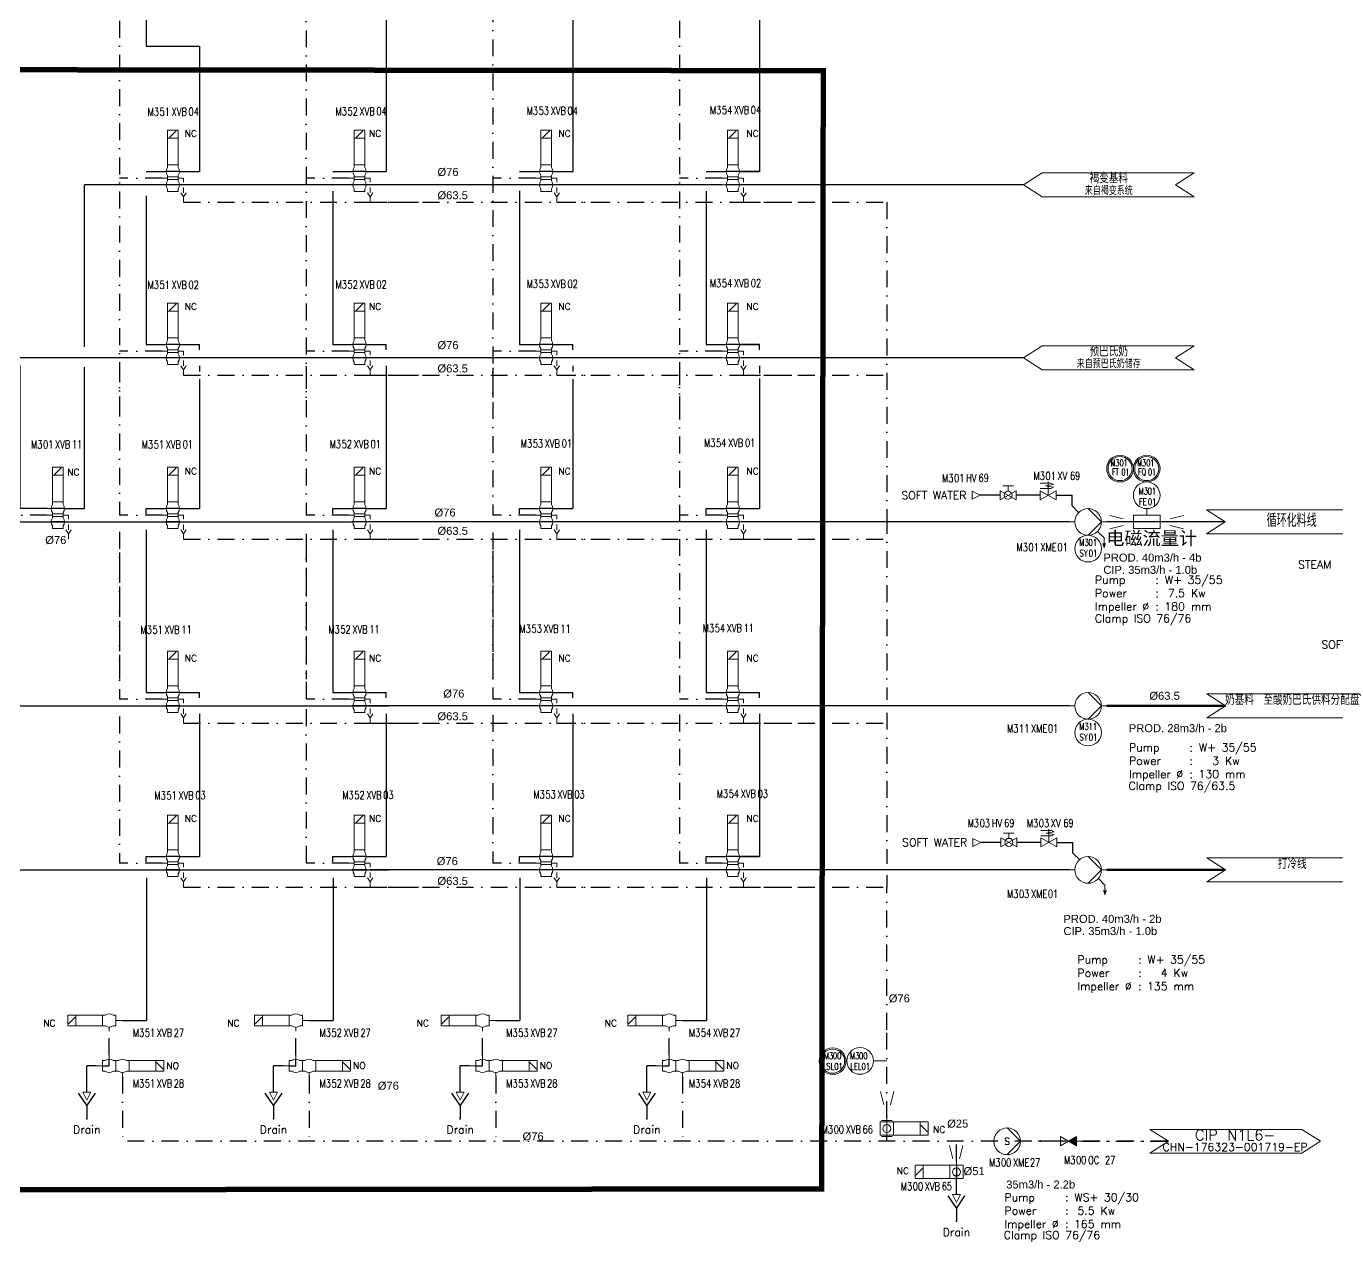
# Model space of a CAD drawing. Header units: inches. Extents: x 11605 to 13264, y 22375 to 23337.
# Drawn here: x 11903.1 to 12394.5, y 22375.1 to 22830.9 of the extents above; entities that cross this region are included whole.
import ezdxf
from ezdxf.enums import TextEntityAlignment as Align

# ---------------------------------------------------------------- set-up
doc = ezdxf.new("R2010")
doc.units = ezdxf.units.IN
doc.header["$MEASUREMENT"] = 0
doc.linetypes.add('ACAD_ISO02W100', pattern=[15, 12, -3])
doc.linetypes.add('DASHDOT2', pattern=[12.7, 6.35, -3.175, 0, -3.175])
for name, color, linetype, lineweight in [('15 Pipe Drain', 32, 'Continuous', 30), ('19 Pipe Process', 30, 'Continuous', 30), ('31 Equipment', 7, 'Continuous', 9), ('33 Instruments Labels', 7, 'Continuous', 9), ('40 TXT Data', 7, 'Continuous', 9), ('43 TXT Chinese', 7, 'Continuous', 9), ('43 TXT English', 7, 'Continuous', 9), ('61 Revision Cloud', 1, 'Continuous', 9), ('Pipe-process', 30, 'Continuous', 70)]:
    doc.layers.add(name, color=color, linetype=linetype, lineweight=lineweight)
for name, color, linetype in [('60 TXT International', 7, 'Continuous'), ('DIAMETRE', 7, 'Continuous'), ('MATERIEL-DIVERS', 7, 'Continuous'), ('POMPES', 7, 'Continuous'), ('POMPES-PROCESS', 7, 'Continuous'), ('REPERES', 7, 'Continuous'), ('techn-data', 7, 'Continuous'), ('TEXTE', 7, 'Continuous'), ('TEXTES', 7, 'Continuous'), ('TUYAUTERIE-EAU', 5, 'Continuous'), ('TUYAUTERIE-EGOUT', 32, 'Continuous'), ('TUYAUTERIE-NEP', 4, 'DASHDOT2'), ('TUYAUTERIE-PROCESS', 30, 'Continuous'), ('TXT_FR', 7, 'Continuous'), ('VANNES', 7, 'Continuous')]:
    doc.layers.add(name, color=color, linetype=linetype)
doc.layers.get('REPERES').off()
doc.styles.add('ROMANS', font='ROMANS.SHX')
doc.styles.add('ROMANT', font='romant')
doc.styles.get("Standard").update_dxf_attribs({"font": 'arial.ttf'})
doc.styles.add('USER1', font='TXT.SHX', dxfattribs={"bigfont": 'gbcbig.shx'})

# ---------------------------------------------------------------- blocks, each defined once
blk = doc.blocks.new('TEXT-PUMP_caract_ANGLAIS')
at = {"layer": 'techn-data', "style": 'ROMANS'}
for s, p in [('Pump', (-22, 9)), ('Power', (-22, 4)), ('Kw', (14, 4)), ('Impeller %%C', (-22, -1)), ('mm', (14, -1))]:
    blk.add_text(s, height=3, dxfattribs=at).set_placement(p)
for p in [(2, 9), (2, 4), (2, -1)]:
    blk.add_text(':', height=3, dxfattribs=at).set_placement(p, align=Align.RIGHT)
blk.add_attdef('Type', (4.23, 9), '', height=3, dxfattribs=at)
for tag, p in [('Pui', (11.76, 4)), ('Dia', (11.76, -1))]:
    blk.add_attdef(tag, text='', height=3, dxfattribs=at).set_placement(p, align=Align.RIGHT)
blk = doc.blocks.new('APV-FCE-NRV-GEN-1')
at = {"layer": '31 Equipment'}
h = blk.add_hatch(dxfattribs=at)
h.set_pattern_fill('ANSI31', color=256, scale=0.01, style=0)
h.set_pattern_definition([(45, (0, 0), (-0.02245064, 0.02245064), [])])
h.paths.add_polyline_path([(3, 1.75), (3, -1.75), (0, 0)])
at = {"layer": '31 Equipment', "linetype": 'ACAD_ISO02W100', "ltscale": 38}
for p, q in [((-3, 0), (-5, 0)), ((0, 0), (-3, 1.75)), ((-3, 1.75), (-3, -1.75)), ((0, 0), (-3, -1.75)), ((0, 0), (3, 1.75)), ((0, 0), (3, -1.75)), ((3, 1.75), (3, -1.75)), ((3, 0), (5, 0))]:
    blk.add_line(p, q, dxfattribs=at)
blk = doc.blocks.new('APV-PMP-GEN-CENTRI-1')
at = {"layer": '31 Equipment', "ltscale": 38}
for p, q in [((5, 0), (0, 5)), ((-5, 0), (-7, 0)), ((5, 0), (0, -5)), ((5, 0), (7, 0))]:
    blk.add_line(p, q, dxfattribs=at)
blk.add_circle((0, 0), 5, dxfattribs=at)
at = {"layer": '31 Equipment', "style": 'ROMANT', "flags": 8}
blk.add_attdef('I', text='', height=2.5, dxfattribs=at).set_placement((0, 0), align=Align.MIDDLE)
blk = doc.blocks.new('APV-VLV-DSEAT-SDE44-3')
at = {"layer": '31 Equipment', "ltscale": 38}
for p, q in [((1.25, 20.25), (-1.25, 17.75)), ((-2.5, 5), (-4, 5)), ((-2, 7.5), (-2, 6.5)), ((2, 7.5), (2, 6.5)), ((2.5, 5), (4, 5)), ((-2, 2.5), (-4, 2.5)), ((-2.5, 0), (-4, 0)), ((2, 2.5), (4, 2.5)), ((2.5, 0), (4, 0)), ((4, 2.5), (4, 1)), ((-2, -2.5), (-2, -1.5)), ((2, -2.5), (2, -1.5)), ((4, -4.5), (3, -3)), ((4, -1), (4, -3)), ((5, -3), (4, -4.5)), ((4, -4.5), (4, -6.5))]:
    blk.add_line(p, q, dxfattribs=at)
at = {"layer": '31 Equipment', "lineweight": 30}
for p, q in [((2.5, 5), (-2.5, 5)), ((2.5, 0), (-2.5, 0))]:
    blk.add_line(p, q, dxfattribs=at)
at = {"layer": '31 Equipment'}
for p, q in [((-2, 3), (-2, 3.5)), ((-2, 1.5), (-2, 2.5)), ((2, 3), (2, 3.5)), ((2, 1.5), (2, 2.5)), ((-2, -2.5), (2, -2.5))]:
    blk.add_line(p, q, dxfattribs=at)
at = {"layer": '31 Equipment', "ltscale": 38}
for points in [[(-2, 17.5), (2, 17.5), (2, 20.5), (-2, 20.5)], [(-2, 7.5), (2, 7.5), (2, 17.5), (-2, 17.5)], [(-2, 3), (2, 3), (2, 2), (-2, 2)]]:
    blk.add_lwpolyline(points, close=True, dxfattribs=at)
for centre, start, end in [((0, 5), 143.1301, 216.8699), ((0, 5), 323.1301, 36.8699), ((0, 0), 143.1301, 216.8699), ((0, 0), 323.1301, 36.8699)]:
    blk.add_arc(centre, 2.5, start, end, dxfattribs=at)
blk = doc.blocks.new('APV-PMP-GEN-CENTR-1')
at = {"layer": '31 Equipment', "ltscale": 38}
for p, q in [((5, 0), (0, 5)), ((-5, 0), (-7, 0)), ((5, 0), (0, -5)), ((5, 0), (7, 0))]:
    blk.add_line(p, q, dxfattribs=at)
blk.add_circle((0, 0), 5, dxfattribs=at)
blk = doc.blocks.new('APV-INS-M-L-SY')
at = {"layer": '31 Equipment', "color": 7}
blk.add_circle((0, 0), 5, dxfattribs=at)
blk = doc.blocks.new('EGOUT')
at = {"color": 7}
for p, q in [((-3.2, 9.61), (0, 4.81)), ((0, 4.81), (3.2, 9.61)), ((0, 4.81), (0, 0))]:
    blk.add_line(p, q, dxfattribs=at)
at = {"color": 7, "extrusion": (0, -1, 0)}
blk.add_point((0, 0), dxfattribs=at)
at = {"layer": 'POMPES-PROCESS', "style": 'ROMANS'}
blk.add_attdef('EGOUT', text='', height=3, dxfattribs=at).set_placement((0, -4), align=Align.MIDDLE)
blk = doc.blocks.new('APV-SIGN-ARW-FLOW-1')
at = {"layer": '31 Equipment'}
for p, q in [((-1.5, -1.5), (-1.5, 1.5)), ((-1.5, 1.5), (1.5, 0)), ((1.5, 0), (-1.5, -1.5))]:
    blk.add_line(p, q, dxfattribs=at)
blk = doc.blocks.new('APV-VLV-BFLY-SV-4')
at = {"layer": '31 Equipment', "ltscale": 38}
for p, q in [((1.25, 15.25), (-1.25, 12.75)), ((2.5, 2.5), (-2.5, 2.5)), ((-2.5, 2.5), (-2.5, -2.5)), ((2.5, -2.5), (2.5, 2.5)), ((-2.5, -2.5), (2.5, -2.5))]:
    blk.add_line(p, q, dxfattribs=at)
at = {"layer": '31 Equipment'}
for p, q in [((-4, 0), (-2.5, 0)), ((2.5, 0), (4, 0))]:
    blk.add_line(p, q, dxfattribs=at)
at = {"layer": '31 Equipment', "lineweight": 30}
blk.add_line((-2.5, 0), (2.5, 0), dxfattribs=at)
at = {"layer": '31 Equipment', "ltscale": 38}
for points in [[(-2.5, 12.5), (2.5, 12.5), (2.5, 15.5), (-2.5, 15.5)], [(-2.5, 2.5), (2.5, 2.5), (2.5, 12.5), (-2.5, 12.5)]]:
    blk.add_lwpolyline(points, close=True, dxfattribs=at)
blk.add_circle((0, 0), 1.5, dxfattribs=at)
blk = doc.blocks.new('APV-INS-M-L-FE')
at = {"layer": '31 Equipment', "color": 7}
for p, q in [((-5, -7.5), (-5, -7.5)), ((-5, -7.5), (-5, -12.5)), ((5, -7.5), (-5, -7.5)), ((0, -5), (0, -7.5)), ((5, -12.5), (5, -7.5)), ((-5, -10), (5, -10)), ((-5, -12.5), (5, -12.5))]:
    blk.add_line(p, q, dxfattribs=at)
blk.add_circle((0, 0), 5, dxfattribs=at)
at = {"layer": '33 Instruments Labels', "style": 'ROMANS', "width": 0.8, "flags": 8}
blk.add_attdef('FE', text='', height=3, dxfattribs=at).set_placement((0, 0), align=Align.MIDDLE)
blk = doc.blocks.new('APV-INS-F-L-FT')
at = {"layer": '31 Equipment'}
for radius in [5, 4.5]:
    blk.add_circle((0, 0), radius, dxfattribs=at)
blk = doc.blocks.new('APV-INS-F-L-FQ')
at = {"layer": '31 Equipment'}
for radius in [5, 4.5]:
    blk.add_circle((0, 0), radius, dxfattribs=at)
blk = doc.blocks.new('NBF_ARROW-4TEXTS')
at = {"layer": '40 TXT Data', "color": 5, "style": 'ROMANS'}
blk.add_attdef('CAPACITY', text='', height=2.5, dxfattribs=at).set_placement((-5, 4), align=Align.BOTTOM_RIGHT)
blk.add_attdef('PID-NO/TAG', text='', height=2.5, dxfattribs=at).set_placement((-5, -7), align=Align.TOP_RIGHT)
at = {"layer": '43 TXT English', "style": 'ROMANS'}
blk.add_attdef('TEXT-ENG', text='', height=3, dxfattribs=at).set_placement((-5, -1), align=Align.BOTTOM_RIGHT)
at = {"layer": '60 TXT International', "style": 'ROMANS'}
blk.add_attdef('TEXT-RUS', text='', height=3, dxfattribs=at).set_placement((-5, -2), align=Align.TOP_RIGHT)
blk = doc.blocks.new('APV-PMP-GEN-FLUSH-1')
at = {"layer": '31 Equipment', "color": 7}
for p, q in [((-3.54, 3.54), (-6, 6)), ((5.99, -6), (3.53, -3.54))]:
    blk.add_line(p, q, dxfattribs=at)
at = {"layer": '31 Equipment', "linetype": 'ACAD_ISO02W100', "ltscale": 38}
blk.add_line((6, -6), (6, -8), dxfattribs=at)
at = {"layer": '31 Equipment'}
blk.add_lwpolyline([(6, -10, 0, 1.5, 0), (6, -8, 1.5, 1.5, 0)], format="xyseb", dxfattribs=at)
blk = doc.blocks.new('APV-VLVM-BALL-KHV+MF-1')
at = {"layer": '31 Equipment', "ltscale": 38}
for p, q in [((-3, 0), (-4, 0)), ((3, 0), (4, 0))]:
    blk.add_line(p, q, dxfattribs=at)
at = {"layer": '31 Equipment'}
for p, q in [((-3, 1.734), (-3, -1.734)), ((-3, -1.734), (3, 1.734)), ((3, -1.734), (-3, 1.734)), ((-2, 3.5), (2, 3.5)), ((0, 1.5), (0, 3.5)), ((3, 1.734), (3, -1.734))]:
    blk.add_line(p, q, dxfattribs=at)
blk.add_circle((0, 0), 1.5, dxfattribs=at)
blk = doc.blocks.new('APV-VLV-SOLV-22-1')
at = {"layer": '31 Equipment', "linetype": 'ACAD_ISO02W100', "ltscale": 38}
for p, q in [((0, 0), (0, 5)), ((-1, 4.5), (-2, 4)), ((-2, 4), (1, 3.5)), ((-2, 3), (1, 3.5)), ((-1, 2.5), (-2, 3)), ((3, 4.5), (-1, 4.5)), ((3, 2.5), (-1, 2.5))]:
    blk.add_line(p, q, dxfattribs=at)
at = {"layer": '31 Equipment', "ltscale": 38}
for p, q in [((-3, 0), (-4, 0)), ((3, 0), (4, 0))]:
    blk.add_line(p, q, dxfattribs=at)
at = {"layer": '31 Equipment'}
for p, q in [((-3, 1.734), (-3, -1.734)), ((-3, -1.734), (3, 1.734)), ((3, -1.734), (-3, 1.734)), ((3, 1.734), (3, -1.734))]:
    blk.add_line(p, q, dxfattribs=at)
blk = doc.blocks.new('APV-FCE-GEN-REDCON-1')
at = {"layer": '31 Equipment', "color": 7}
for p, q in [((-2.5, 2.5), (2.5, 1.25)), ((2.5, 1.25), (2.5, 1.25)), ((2.5, -1.25), (-2.5, -2.5))]:
    blk.add_line(p, q, dxfattribs=at)
blk = doc.blocks.new('APV-SIGN-ARW-DWG-1')
at = {"layer": '31 Equipment'}
for p, q in [((-32, 4.49), (25, 4.49)), ((-32, 4.49), (-25, 0)), ((-25, 0), (-32, -4.49)), ((25, 4.49), (32, 0)), ((32, 0), (25, -4.49)), ((-32, -4.49), (25, -4.49))]:
    blk.add_line(p, q, dxfattribs=at)
at = {"layer": '31 Equipment', "style": 'ROMANS', "width": 0.8}
for tag, p in [('TEXT1', (0, 0.37)), ('TEXT2', (0, -3.63))]:
    blk.add_attdef(tag, text='', height=3, dxfattribs=at).set_placement(p, align=Align.CENTER)
blk = doc.blocks.new('APV-INS-F-L-LS')
at = {"layer": '31 Equipment'}
for radius in [5, 4.5]:
    blk.add_circle((0, 0), radius, dxfattribs=at)
at = {"layer": '33 Instruments Labels', "style": 'ROMANS', "width": 0.8}
blk.add_attdef('LS?', text='', height=3, dxfattribs=at).set_placement((0, 0), align=Align.MIDDLE)
blk = doc.blocks.new('APV-VLV-SSEAT-SW43-41')
at = {"layer": '31 Equipment', "ltscale": 38}
for p, q in [((1.25, 20.25), (-1.25, 17.75)), ((-2, 7.5), (-2, 6.5)), ((2, 7.5), (2, 6.5)), ((2.5, 5), (4, 5)), ((-2.5, 0), (-4, 0)), ((-2, 2.5), (-2, 3.5)), ((-2, 2.5), (2, 2.5)), ((-2, 2.5), (-2, 1.5)), ((2, 2.5), (2, 3.5)), ((2, 2.5), (2, 1.5)), ((-2, -1.5), (-2, -2.5)), ((-2, -2.5), (2, -2.5)), ((0, -2.5), (0, -5)), ((2, -1.5), (2, -2.5))]:
    blk.add_line(p, q, dxfattribs=at)
at = {"layer": '31 Equipment', "lineweight": 30}
for p, q in [((0, 0), (-2.5, 0)), ((0, -2.5), (0, 0))]:
    blk.add_line(p, q, dxfattribs=at)
at = {"layer": '31 Equipment', "ltscale": 38}
for points in [[(-2, 17.5), (2, 17.5), (2, 20.5), (-2, 20.5)], [(-2, 7.5), (2, 7.5), (2, 17.5), (-2, 17.5)]]:
    blk.add_lwpolyline(points, close=True, dxfattribs=at)
for centre, start, end in [((0, 5), 143.1301, 216.8699), ((0, 5), 323.1301, 36.8699), ((0, 0), 143.1301, 216.8699), ((0, 0), 323.1301, 36.8699)]:
    blk.add_arc(centre, 2.5, start, end, dxfattribs=at)
blk = doc.blocks.new('APV-VLV-SSEAT-SW41-3')
at = {"layer": '31 Equipment', "ltscale": 38}
for p, q in [((1.25, 15.25), (-1.25, 12.75)), ((-2, 2.5), (-2, 1.5)), ((2, 2.5), (2, 1.5)), ((2.5, 0), (4, 0)), ((-2, -2.5), (-2, -1.5)), ((2, -2.5), (-2, -2.5)), ((-2, -2.5), (2, -2.5)), ((0, -2.5), (0, -5)), ((2, -2.5), (2, -1.5))]:
    blk.add_line(p, q, dxfattribs=at)
for points in [[(-2, 12.5), (2, 12.5), (2, 15.5), (-2, 15.5)], [(-2, 2.5), (2, 2.5), (2, 12.5), (-2, 12.5)]]:
    blk.add_lwpolyline(points, close=True, dxfattribs=at)
for start, end in [(143.1301, 216.8699), (323.1301, 36.8699)]:
    blk.add_arc((0, 0), 2.5, start, end, dxfattribs=at)
blk = doc.blocks.new('REPNORM1')
at = {"layer": 'TEXTES', "style": 'ROMANS', "width": 0.75}
for tag, p in [('ZONE', (-9.75, -1.25)), ('SOUSZONE', (-5.25, -1.25)), ('ELEMENT', (-0.75, -1.25)), ('NUM', (5.59, -1.22))]:
    blk.add_attdef(tag, p, '', height=3, dxfattribs=at)
blk = doc.blocks.new('REPINS')
at = {"layer": 'TEXTES', "style": 'ROMANS', "width": 0.75}
for tag, p in [('ZONE', (-3.3, 1)), ('SOUSZONE', (0.1, 1)), ('NUM', (0.2, -3))]:
    blk.add_attdef(tag, p, '', height=2.5, dxfattribs=at)
blk.add_attdef('ELEMENT', text='', height=2.5, dxfattribs=at).set_placement((-0.2, -3), align=Align.RIGHT)
blk = doc.blocks.new('REPINS2')
at = {"layer": 'TEXTES', "style": 'ROMANS', "width": 0.7}
for tag, p in [('ZONE', (-3.35, 0.8)), ('SOUSZONE', (0.05, 0.8)), ('NUM', (0.7, -2.6))]:
    blk.add_attdef(tag, p, '', height=2.5, dxfattribs=at)
blk.add_attdef('ELEMENT', text='', height=2.5, dxfattribs=at).set_placement((-1.56, -2.59), align=Align.CENTER)
blk = doc.blocks.new('APV-INS-M-L-LE1')
at = {"layer": '31 Equipment', "color": 7}
blk.add_line((0, -5), (0, -10), dxfattribs=at)
blk.add_circle((0, 0), 5, dxfattribs=at)
blk = doc.blocks.new('A$C2A027CBA')
at = {"layer": '31 Equipment', "ltscale": 38}
for p, q in [((0, 6.5), (0, 1.5)), ((5, 6.5), (0, 6.5)), ((2.5, 1.5), (2.5, 8)), ((5, 1.5), (5, 6.5)), ((17.75, 2.75), (15.25, 5.25)), ((0, 1.5), (5, 1.5)), ((2.5, 1.5), (2.5, 0))]:
    blk.add_line(p, q, dxfattribs=at)
at = {"layer": '31 Equipment'}
for p, q in [((4.5, 7), (0.5, 7)), ((0.5, 1), (4.5, 1))]:
    blk.add_line(p, q, dxfattribs=at)
at = {"layer": '31 Equipment', "ltscale": 38}
for points in [[(5, 6.5), (5, 1.5), (15, 1.5), (15, 6.5)], [(15, 6.5), (15, 1.5), (18, 1.5), (18, 6.5)]]:
    blk.add_lwpolyline(points, close=True, dxfattribs=at)
blk.add_circle((2.5, 4), 1.5, dxfattribs=at)

msp = doc.modelspace()

# ---------------------------------------------------------------- linework, layer by layer
at = {"layer": '15 Pipe Drain'}
for p, q in [((12032.06, 22569.57), (12050.22, 22569.57)), ((11929.18, 22441.08), (11925.82, 22441.07)), ((11925.82, 22431.27), (11925.82, 22441.07)), ((11999.18, 22441.08), (11995.82, 22441.07)), ((11995.82, 22431.27), (11995.82, 22441.07)), ((12069.18, 22441.08), (12065.82, 22441.07)), ((12065.82, 22431.27), (12065.82, 22441.07)), ((12139.18, 22441.08), (12135.82, 22441.07)), ((12135.82, 22431.27), (12135.82, 22441.07))]:
    msp.add_line(p, q, dxfattribs=at)
at = {"layer": '19 Pipe Process'}
for p, q in [((11948.06, 23018.99), (11948.06, 22823.45)), ((12038.06, 22930.98), (12038.06, 22776.49)), ((12108.06, 22907.48), (12108.06, 22776.49)), ((12178.06, 22886.98), (12178.06, 22776.49)), ((11948.06, 22776.49), (11955.06, 22776.49)), ((11960.56, 22776.49), (11968.06, 22776.49)), ((12018.06, 22776.49), (12025.06, 22776.49)), ((12030.56, 22776.49), (12038.06, 22776.49)), ((12088.06, 22776.49), (12095.06, 22776.49)), ((12100.56, 22776.49), (12108.06, 22776.49)), ((12158.06, 22776.49), (12165.06, 22776.49)), ((12170.56, 22776.49), (12178.06, 22776.49)), ((12178.06, 22776.49), (12171.06, 22776.49)), ((12095.06, 22771.49), (11924.95, 22771.49)), ((11948.06, 22767.31), (11948.06, 22711.55)), ((12164.06, 22771.49), (12101.06, 22771.49)), ((12277, 22771.49), (12171.06, 22771.49)), ((11948.06, 22711.55), (11955.06, 22711.55)), ((11960.56, 22711.55), (11968.06, 22711.55)), ((11968.06, 22709.55), (11968.06, 22711.55)), ((12018.06, 22711.55), (12025.06, 22711.55)), ((12030.56, 22711.55), (12038.06, 22711.55)), ((12038.06, 22709.55), (12038.06, 22711.55)), ((12088.06, 22711.55), (12095.06, 22711.55)), ((12100.56, 22711.55), (12108.06, 22711.55)), ((12108.06, 22709.55), (12108.06, 22711.55)), ((12158.06, 22711.55), (12165.06, 22711.55)), ((12170.56, 22711.55), (12178.06, 22711.55)), ((12178.06, 22711.55), (12171.06, 22711.55)), ((12178.06, 22709.55), (12178.06, 22711.55)), ((12178.06, 22709.55), (12178.06, 22711.55)), ((12095.06, 22706.55), (11888.45, 22706.55)), ((11968.06, 22703.55), (11968.06, 22701.43)), ((12038.06, 22703.55), (12038.06, 22650.05)), ((12038.06, 22703.55), (12038.06, 22701.43)), ((12164.06, 22706.55), (12101.06, 22706.55)), ((12108.06, 22703.55), (12108.06, 22701.43)), ((12277, 22706.55), (12171.06, 22706.55)), ((12178.06, 22703.55), (12178.06, 22700.7)), ((11968.06, 22698.59), (11968.06, 22650.05)), ((12038.06, 22698.59), (12038.06, 22650.05)), ((12108.06, 22698.59), (12108.06, 22650.05)), ((12178.06, 22698.88), (12178.06, 22650.05)), ((11917.45, 22650.05), (11924.95, 22650.05)), ((11948.06, 22650.05), (11955.06, 22650.05)), ((11948.06, 22648.05), (11948.06, 22650.05)), ((11960.56, 22650.05), (11968.06, 22650.05)), ((12018.06, 22650.05), (12025.06, 22650.05)), ((12018.06, 22648.05), (12018.06, 22650.05)), ((12030.56, 22650.05), (12038.06, 22650.05)), ((12088.06, 22650.05), (12095.06, 22650.05)), ((12088.06, 22648.05), (12088.06, 22650.05)), ((12100.56, 22650.05), (12108.06, 22650.05)), ((12158.06, 22650.05), (12165.06, 22650.05)), ((12158.06, 22648.05), (12158.06, 22650.05)), ((12170.56, 22650.05), (12178.06, 22650.05)), ((11824.83, 22645.05), (12025.06, 22645.05)), ((12095.06, 22645.05), (12031.06, 22645.05)), ((12164.06, 22645.05), (12101.06, 22645.05)), ((12294.26, 22645.05), (12171.06, 22645.05)), ((12352.6, 22645.05), (12308.26, 22645.05)), ((11948.06, 22642.05), (11948.06, 22581.07)), ((12018.06, 22642.05), (12018.06, 22581.07)), ((12088.06, 22642.05), (12088.06, 22581.07)), ((12158.06, 22642.05), (12158.06, 22581.07)), ((11948.06, 22581.07), (11955.06, 22581.07)), ((11960.56, 22581.07), (11968.06, 22581.07)), ((11968.06, 22579.07), (11968.06, 22581.07)), ((12018.06, 22581.07), (12025.06, 22581.07)), ((12030.56, 22581.07), (12038.06, 22581.07)), ((12038.06, 22579.07), (12038.06, 22581.07)), ((12088.06, 22581.07), (12095.06, 22581.07)), ((12100.56, 22581.07), (12108.06, 22581.07)), ((12108.06, 22579.07), (12108.06, 22581.07)), ((12158.06, 22581.07), (12165.06, 22581.07)), ((12170.56, 22581.07), (12178.06, 22581.07)), ((12178.06, 22579.07), (12178.06, 22581.07)), ((11831.54, 22576.07), (12039.07, 22576.07)), ((12095.06, 22576.07), (12031.06, 22576.07)), ((12164.06, 22576.07), (12101.06, 22576.07)), ((12294.26, 22576.07), (12171.06, 22576.07)), ((12352.8, 22576.07), (12311.06, 22576.07)), ((11968.06, 22573.07), (11968.06, 22519.57)), ((12038.06, 22573.07), (12038.06, 22519.57)), ((12108.06, 22573.07), (12108.06, 22519.57)), ((12178.06, 22573.07), (12178.06, 22519.57)), ((11948.06, 22519.57), (11955.06, 22519.57)), ((11948.06, 22517.57), (11948.06, 22519.57)), ((11960.56, 22519.57), (11968.06, 22519.57)), ((12018.06, 22519.57), (12025.06, 22519.57)), ((12018.06, 22517.57), (12018.06, 22519.57)), ((12030.56, 22519.57), (12038.06, 22519.57)), ((12088.06, 22519.57), (12095.06, 22519.57)), ((12088.06, 22517.57), (12088.06, 22519.57)), ((12100.56, 22519.57), (12108.06, 22519.57)), ((12158.06, 22519.57), (12165.06, 22519.57)), ((12158.06, 22517.57), (12158.06, 22519.57)), ((12170.56, 22519.57), (12178.06, 22519.57)), ((12178.06, 22519.57), (12171.06, 22519.57)), ((11832.76, 22514.57), (12039.07, 22514.57)), ((12095.06, 22514.57), (12032.06, 22514.57)), ((12294.26, 22514.57), (12101.06, 22514.57)), ((12352.8, 22514.57), (12308.26, 22514.57)), ((11948.18, 22511.57), (11948.18, 22458.08)), ((12018.18, 22511.57), (12018.18, 22458.08)), ((12088.18, 22511.57), (12088.18, 22458.08)), ((12158.18, 22511.57), (12158.18, 22458.08)), ((11939.18, 22458.08), (11948.18, 22458.08)), ((12009.18, 22458.08), (12018.18, 22458.08)), ((12079.18, 22458.08), (12088.18, 22458.08)), ((12149.18, 22458.08), (12158.18, 22458.08))]:
    msp.add_line(p, q, dxfattribs=at)
for points in [[(11948.06, 22823.45), (11968.06, 22823.45), (11968.06, 22776.49)], [(11924.95, 22710.77), (11924.95, 22771.49)], [(12018.06, 22769.14), (12018.06, 22711.55)], [(12088.06, 22769.16), (12088.06, 22711.55)], [(12158.06, 22769.1), (12158.06, 22711.55)], [(11910.95, 22650.05), (11900.88, 22650.05), (11900.88, 22703.86)], [(11924.95, 22650.05), (11924.95, 22703.07)]]:
    msp.add_lwpolyline(points, dxfattribs=at)
at = {"layer": '31 Equipment', "ltscale": 38}
msp.add_point((12225.77, 22436.62), dxfattribs=at)
at = {"layer": '61 Revision Cloud', "const_width": 2}
msp.add_lwpolyline([(11685.93, 22814.85), (11685.88, 22394.48), (12201.39, 22394.95), (12201.39, 22394.95), (12201.39, 22394.95), (12201.95, 22814.27), (11685.93, 22814.85)], dxfattribs=at)
at = {"layer": 'Pipe-process'}
msp.add_line((12352.8, 22514.57), (12308.26, 22514.57), dxfattribs=at)
msp.add_lwpolyline([(12308.26, 22576.07), (12352.8, 22576.07)], dxfattribs=at)
at = {"layer": 'TUYAUTERIE-EAU'}
for p, q in [((12268.26, 22655.05), (12260.77, 22655.05)), ((12283.26, 22655.05), (12274.26, 22655.05)), ((12289.26, 22655.05), (12295.26, 22655.05)), ((12295.26, 22651.05), (12295.26, 22655.05)), ((12268.57, 22524.92), (12261.08, 22524.92)), ((12283.57, 22524.92), (12274.57, 22524.92)), ((12289.57, 22524.92), (12295.57, 22524.92)), ((12295.57, 22520.92), (12295.57, 22524.92))]:
    msp.add_line(p, q, dxfattribs=at)
at = {"layer": 'TUYAUTERIE-EGOUT'}
msp.add_line((12251.9, 22392.81), (12251.9, 22400.31), dxfattribs=at)
at = {"layer": 'TUYAUTERIE-NEP'}
for p, q in [((12008.06, 22918.98), (12008.06, 22687.55)), ((12078.06, 22915.61), (12078.06, 22687.55)), ((11938.06, 22909.75), (11938.06, 22687.55)), ((12148.06, 22896.98), (12148.06, 22687.55)), ((11954.06, 22773.99), (11938.06, 22773.99)), ((12024.06, 22773.99), (12008.06, 22773.99)), ((12094.06, 22773.99), (12078.06, 22773.99)), ((12164.06, 22773.99), (12148.06, 22773.99)), ((11962.06, 22764.99), (12225.77, 22764.99)), ((12032.06, 22764.99), (12050.22, 22764.99)), ((12102.06, 22764.99), (12120.22, 22764.99)), ((12172.06, 22764.99), (12190.22, 22764.99)), ((12225.77, 22764.99), (12225.77, 22646.95)), ((11954.06, 22709.05), (11938.06, 22709.05)), ((12024.06, 22709.05), (12008.06, 22709.05)), ((12094.06, 22709.05), (12078.06, 22709.05)), ((12164.06, 22709.05), (12148.06, 22709.05)), ((11938.06, 22703.76), (11938.06, 22647.55)), ((12008.06, 22703.47), (12008.06, 22647.55)), ((11962.06, 22700.05), (12225.77, 22700.05)), ((12032.06, 22700.05), (12050.22, 22700.05)), ((12078.06, 22702.83), (12078.06, 22647.55)), ((12102.06, 22700.05), (12120.22, 22700.05)), ((12148.06, 22702.65), (12148.06, 22578.57)), ((12172.06, 22700.05), (12190.22, 22700.05)), ((11910.95, 22647.55), (11894.95, 22647.55)), ((11954.06, 22647.55), (11938.06, 22647.55)), ((12024.06, 22647.55), (12008.06, 22647.55)), ((12094.06, 22647.55), (12078.06, 22647.55)), ((12164.06, 22647.55), (12148.06, 22647.55)), ((12225.77, 22646.95), (12225.77, 22578.33)), ((11938.06, 22641.38), (11938.06, 22586.06)), ((12008.06, 22640.6), (12008.06, 22586.06)), ((12078.06, 22641.12), (12078.06, 22586.06)), ((11962.06, 22638.55), (12225.77, 22638.55)), ((12008.06, 22636.3), (12008.06, 22578.57)), ((12032.06, 22638.55), (12050.22, 22638.55)), ((12102.06, 22638.55), (12120.22, 22638.55)), ((12172.06, 22638.55), (12190.22, 22638.55)), ((11938.06, 22633.6), (11938.06, 22578.57)), ((12078.06, 22634.22), (12078.06, 22578.57)), ((11954.06, 22578.57), (11938.06, 22578.57)), ((12024.06, 22578.57), (12008.06, 22578.57)), ((12094.06, 22578.57), (12078.06, 22578.57)), ((12164.06, 22578.57), (12148.06, 22578.57)), ((11938.06, 22572.11), (11938.06, 22517.07)), ((12008.06, 22574.81), (12008.06, 22517.07)), ((12078.06, 22572.73), (12078.06, 22517.07)), ((12148.06, 22572.82), (12148.06, 22517.07)), ((12225.77, 22573.53), (12225.77, 22516.84)), ((11962.06, 22569.57), (12225.77, 22569.57)), ((12032.06, 22569.57), (12050.22, 22569.57)), ((12102.06, 22569.57), (12120.22, 22569.57)), ((12172.06, 22569.57), (12190.22, 22569.57)), ((11954.06, 22517.07), (11938.06, 22517.07)), ((12024.06, 22517.07), (12008.06, 22517.07)), ((12094.06, 22517.07), (12078.06, 22517.07)), ((12164.06, 22517.07), (12148.06, 22517.07)), ((12225.77, 22512.65), (12225.77, 22508.07)), ((11962.06, 22508.07), (12225.77, 22508.07)), ((12032.06, 22508.07), (12050.22, 22508.07)), ((12102.06, 22508.07), (12120.22, 22508.07)), ((12172.06, 22508.07), (12190.22, 22508.07)), ((12225.77, 22454.62), (12225.77, 22508.07)), ((11934.18, 22445.08), (11934.18, 22454.08)), ((12004.18, 22445.08), (12004.18, 22454.08)), ((12074.18, 22445.08), (12074.18, 22454.08)), ((12144.18, 22445.08), (12144.18, 22454.08)), ((12225.77, 22421.58), (12225.77, 22454.62)), ((11939.18, 22437.08), (11939.18, 22412.81)), ((12009.18, 22437.08), (12009.18, 22412.81)), ((12079.18, 22437.08), (12079.18, 22412.81)), ((12149.18, 22437.08), (12149.18, 22412.81)), ((12225.77, 22412.81), (12225.77, 22414.45)), ((12331.38, 22412.81), (11939.18, 22412.81)), ((12251.9, 22405.31), (12251.9, 22412.81)), ((12288.91, 22412.81), (12277.91, 22412.81)), ((12298.91, 22412.81), (12331.38, 22412.81))]:
    msp.add_line(p, q, dxfattribs=at)

# ---------------------------------------------------------------- block references
at = {"layer": '19 Pipe Process'}
msp.add_blockref('A$C2A027CBA', (12223.27, 22413.58), dxfattribs=at)
at = {"layer": '31 Equipment', "xscale": -1}
for name, p in [('APV-VLV-SOLV-22-1', (12286.26, 22655.05)), ('APV-VLVM-BALL-KHV+MF-1', (12271.26, 22655.05)), ('APV-VLVM-BALL-KHV+MF-1', (12271.57, 22524.92)), ('APV-VLV-SOLV-22-1', (12286.57, 22524.92))]:
    msp.add_blockref(name, p, dxfattribs=at)
for name, p, rotation in [('APV-SIGN-ARW-FLOW-1', (12259.27, 22655.05), 180), ('APV-SIGN-ARW-FLOW-1', (12259.58, 22524.92), 180), ('APV-VLV-BFLY-SV-4', (12251.9, 22401.31), 90)]:
    msp.add_blockref(name, p, dxfattribs=dict(at, rotation=rotation))
at = {"layer": '31 Equipment'}
for p in [(12301.26, 22645.05), (12301.57, 22514.92)]:
    msp.add_blockref('APV-PMP-GEN-FLUSH-1', p, dxfattribs=at)
ref = msp.add_blockref('NBF_ARROW-4TEXTS', (12397.48, 22629.66), dxfattribs=at)
ref.add_attrib('TEXT-ENG', 'STEAM', dxfattribs={"layer": '43 TXT English', "height": 3, "style": 'ROMANS'}).set_placement((12392.48, 22626.66), align=Align.BOTTOM_RIGHT)
at = {"layer": '33 Instruments Labels', "rotation": 89.99999999999999}
msp.add_blockref('APV-INS-M-L-LE1', (12215.77, 22442.95), dxfattribs=at)
at = {"layer": 'MATERIEL-DIVERS'}
ref = msp.add_blockref('APV-SIGN-ARW-DWG-1', (12309.01, 22771.49), dxfattribs=dict(at, xscale=-1))
ref.add_attrib('TEXT1', '褐变基料', dxfattribs={"layer": '31 Equipment', "height": 4, "style": 'USER1'}).set_placement((12309.01, 22772.02), align=Align.CENTER)
ref.add_attrib('TEXT2', '来自褐变系统', dxfattribs={"layer": '31 Equipment', "height": 3, "style": 'USER1'}).set_placement((12309.01, 22767.7), align=Align.CENTER)
ref = msp.add_blockref('APV-SIGN-ARW-DWG-1', (12309.01, 22706.55), dxfattribs=dict(at, xscale=-1))
ref.add_attrib('TEXT1', '预巴氏奶', dxfattribs={"layer": '31 Equipment', "height": 4, "style": 'USER1'}).set_placement((12309.01, 22707.08), align=Align.CENTER)
ref.add_attrib('TEXT2', '来自预巴氏奶储存', dxfattribs={"layer": '31 Equipment', "height": 3, "style": 'USER1'}).set_placement((12309.01, 22702.76), align=Align.CENTER)
for name, p in [('APV-INS-F-L-FQ', (12313.23, 22665.05)), ('APV-INS-F-L-FT', (12323.23, 22665.05)), ('APV-INS-M-L-FE', (12323.23, 22655.05)), ('APV-FCE-GEN-REDCON-1', (12311.94, 22644.99)), ('APV-INS-F-L-LS', (12205.48, 22442.83)), ('APV-FCE-NRV-GEN-1', (12293.91, 22412.81))]:
    msp.add_blockref(name, p, dxfattribs=at)
ref = msp.add_blockref('APV-SIGN-ARW-DWG-1', (12377.6, 22645.05), dxfattribs=at)
ref.add_attrib('TEXT1', '循环化料线', dxfattribs={"layer": '31 Equipment', "height": 5, "style": 'USER1'}).set_placement((12377.6, 22643.17), align=Align.CENTER)
at = {"layer": 'MATERIEL-DIVERS', "xscale": -1}
msp.add_blockref('APV-FCE-GEN-REDCON-1', (12334.52, 22644.99), dxfattribs=at)
at = {"layer": 'MATERIEL-DIVERS'}
ref = msp.add_blockref('APV-SIGN-ARW-DWG-1', (12377.8, 22576.07), dxfattribs=at)
ref.add_attrib('TEXT1', '奶基料 至酸奶巴氏供料分配盘', dxfattribs={"layer": '31 Equipment', "height": 4, "style": 'USER1'}).set_placement((12377.8, 22576.44), align=Align.CENTER)
ref = msp.add_blockref('APV-SIGN-ARW-DWG-1', (12377.8, 22514.57), dxfattribs=at)
ref.add_attrib('TEXT1', '打冷线', dxfattribs={"layer": '31 Equipment', "height": 4, "style": 'USER1'}).set_placement((12377.8, 22514.95), align=Align.CENTER)
for p in [(11925.82, 22421.27), (11995.82, 22421.27), (12065.82, 22421.27), (12135.82, 22421.27), (12251.9, 22382.81)]:
    msp.add_blockref('EGOUT', p, dxfattribs=at).add_auto_attribs({'EGOUT': 'Drain'})
for name, p, rotation in [('APV-SIGN-ARW-FLOW-1', (11925.82, 22429.77), 269.9999999999999), ('APV-SIGN-ARW-FLOW-1', (11995.82, 22429.77), 269.9999999999999), ('APV-SIGN-ARW-FLOW-1', (12065.82, 22429.77), 269.9999999999999), ('APV-SIGN-ARW-FLOW-1', (12135.82, 22429.77), 269.9999999999999), ('APV-FCE-GEN-REDCON-1', (12225.95, 22428.98), 270), ('APV-FCE-GEN-REDCON-1', (12251.8, 22408.69), 270), ('APV-SIGN-ARW-FLOW-1', (12251.9, 22391.31), 270)]:
    msp.add_blockref(name, p, dxfattribs=dict(at, rotation=rotation))
ref = msp.add_blockref('APV-SIGN-ARW-DWG-1', (12356.38, 22412.81), dxfattribs=at)
ref.add_attrib('TEXT1', 'CIP N1L6-', dxfattribs={"layer": '31 Equipment', "height": 4, "style": 'USER1'}).set_placement((12356.38, 22413.18), align=Align.CENTER)
ref.add_attrib('TEXT2', 'CHN-176323-001719-EP', dxfattribs={"layer": '31 Equipment', "height": 3, "style": 'USER1'}).set_placement((12356.38, 22409.18), align=Align.CENTER)
at = {"layer": 'POMPES', "rotation": 0.0001520394954709}
for p in [(12301.26, 22645.05), (12301.26, 22576.07), (12301.26, 22514.57)]:
    msp.add_blockref('APV-PMP-GEN-CENTR-1', p, dxfattribs=at)
at = {"layer": 'POMPES-PROCESS'}
msp.add_blockref('APV-PMP-GEN-CENTRI-1', (12270.91, 22412.81), dxfattribs=at).add_auto_attribs({'I': 'S'})
at = {"layer": 'REPERES'}
for name, p, values in [('REPNORM1', (11958.37, 22798.63), {'ZONE': 'M3', 'SOUSZONE': '51', 'ELEMENT': 'XVB', 'NUM': '04'}), ('REPNORM1', (12028.83, 22798.76), {'ZONE': 'M3', 'SOUSZONE': '52', 'ELEMENT': 'XVB', 'NUM': '04'}), ('REPNORM1', (12100.49, 22798.99), {'ZONE': 'M3', 'SOUSZONE': '53', 'ELEMENT': 'XVB', 'NUM': '04'}), ('REPNORM1', (12169.21, 22799.25), {'ZONE': 'M3', 'SOUSZONE': '54', 'ELEMENT': 'XVB', 'NUM': '04'}), ('REPNORM1', (11958.37, 22733.69), {'ZONE': 'M3', 'SOUSZONE': '51', 'ELEMENT': 'XVB', 'NUM': '02'}), ('REPNORM1', (12028.83, 22733.82), {'ZONE': 'M3', 'SOUSZONE': '52', 'ELEMENT': 'XVB', 'NUM': '02'}), ('REPNORM1', (12100.49, 22734.05), {'ZONE': 'M3', 'SOUSZONE': '53', 'ELEMENT': 'XVB', 'NUM': '02'}), ('REPNORM1', (12169.21, 22734.31), {'ZONE': 'M3', 'SOUSZONE': '54', 'ELEMENT': 'XVB', 'NUM': '02'}), ('REPNORM1', (11914.68, 22673.84), {'ZONE': 'M3', 'SOUSZONE': '01', 'ELEMENT': 'XVB', 'NUM': '11'}), ('REPNORM1', (11956.18, 22673.84), {'ZONE': 'M3', 'SOUSZONE': '51', 'ELEMENT': 'XVB', 'NUM': '01'}), ('REPNORM1', (12026.64, 22673.96), {'ZONE': 'M3', 'SOUSZONE': '52', 'ELEMENT': 'XVB', 'NUM': '01'}), ('REPNORM1', (12098.3, 22674.19), {'ZONE': 'M3', 'SOUSZONE': '53', 'ELEMENT': 'XVB', 'NUM': '01'}), ('REPNORM1', (12167.02, 22674.45), {'ZONE': 'M3', 'SOUSZONE': '54', 'ELEMENT': 'XVB', 'NUM': '01'}), ('REPINS2', (12313.06, 22665.13), {'ZONE': 'M3', 'SOUSZONE': '01', 'NUM': '01', 'ELEMENT': 'FT'}), ('REPINS2', (12323.06, 22665.13), {'ZONE': 'M3', 'SOUSZONE': '01', 'NUM': '01', 'ELEMENT': 'FQ'}), ('REPINS', (12323.48, 22654.36), {'ZONE': 'M3', 'SOUSZONE': '01', 'ELEMENT': 'FE', 'NUM': '01'}), ('REPNORM1', (12284.16, 22635.3), {'ZONE': 'M3', 'SOUSZONE': '01', 'ELEMENT': 'XME', 'NUM': '01'}), ('REPINS', (12301.29, 22635.08), {'ZONE': 'M3', 'SOUSZONE': '01', 'ELEMENT': 'SY', 'NUM': '01'}), ('REPNORM1', (11955.69, 22604.41), {'ZONE': 'M3', 'SOUSZONE': '51', 'ELEMENT': 'XVB', 'NUM': '11'}), ('REPNORM1', (12026.15, 22604.53), {'ZONE': 'M3', 'SOUSZONE': '52', 'ELEMENT': 'XVB', 'NUM': '11'}), ('REPNORM1', (12097.81, 22604.76), {'ZONE': 'M3', 'SOUSZONE': '53', 'ELEMENT': 'XVB', 'NUM': '11'}), ('REPNORM1', (12166.53, 22605.02), {'ZONE': 'M3', 'SOUSZONE': '54', 'ELEMENT': 'XVB', 'NUM': '11'}), ('REPNORM1', (12280.62, 22567.35), {'ZONE': 'M3', 'SOUSZONE': '11', 'ELEMENT': 'XME', 'NUM': '01'}), ('REPINS', (12301.29, 22566.09), {'ZONE': 'M3', 'SOUSZONE': '11', 'ELEMENT': 'SY', 'NUM': '01'}), ('REPNORM1', (11960.92, 22542.27), {'ZONE': 'M3', 'SOUSZONE': '51', 'ELEMENT': 'XVB', 'NUM': '03'}), ('REPNORM1', (12031.38, 22542.4), {'ZONE': 'M3', 'SOUSZONE': '52', 'ELEMENT': 'XVB', 'NUM': '03'}), ('REPNORM1', (12103.04, 22542.63), {'ZONE': 'M3', 'SOUSZONE': '53', 'ELEMENT': 'XVB', 'NUM': '03'}), ('REPNORM1', (12171.76, 22542.89), {'ZONE': 'M3', 'SOUSZONE': '54', 'ELEMENT': 'XVB', 'NUM': '03'}), ('REPNORM1', (12280.62, 22505.33), {'ZONE': 'M3', 'SOUSZONE': '03', 'ELEMENT': 'XME', 'NUM': '01'}), ('REPNORM1', (11952.84, 22453.27), {'ZONE': 'M3', 'SOUSZONE': '51', 'ELEMENT': 'XVB', 'NUM': '27'}), ('REPNORM1', (12022.84, 22453.27), {'ZONE': 'M3', 'SOUSZONE': '52', 'ELEMENT': 'XVB', 'NUM': '27'}), ('REPNORM1', (12092.84, 22453.27), {'ZONE': 'M3', 'SOUSZONE': '53', 'ELEMENT': 'XVB', 'NUM': '27'}), ('REPNORM1', (12161.34, 22453.27), {'ZONE': 'M3', 'SOUSZONE': '54', 'ELEMENT': 'XVB', 'NUM': '27'}), ('REPNORM1', (11952.84, 22434.27), {'ZONE': 'M3', 'SOUSZONE': '51', 'ELEMENT': 'XVB', 'NUM': '28'}), ('REPNORM1', (12022.84, 22434.27), {'ZONE': 'M3', 'SOUSZONE': '52', 'ELEMENT': 'XVB', 'NUM': '28'}), ('REPNORM1', (12092.84, 22434.27), {'ZONE': 'M3', 'SOUSZONE': '53', 'ELEMENT': 'XVB', 'NUM': '28'}), ('REPNORM1', (12161.34, 22434.27), {'ZONE': 'M3', 'SOUSZONE': '54', 'ELEMENT': 'XVB', 'NUM': '28'}), ('REPNORM1', (12211.13, 22417), {'ZONE': 'M3', 'SOUSZONE': '00', 'ELEMENT': 'XVB', 'NUM': '66'}), ('REPNORM1', (12273.87, 22404.58), {'ZONE': 'M3', 'SOUSZONE': '00', 'ELEMENT': 'XME', 'NUM': '27'}), ('REPNORM1', (12302, 22405.52), {'ZONE': 'M3', 'SOUSZONE': '00', 'ELEMENT': 'OC', 'NUM': '27'}), ('REPNORM1', (12240.79, 22395.68), {'ZONE': 'M3', 'SOUSZONE': '00', 'ELEMENT': 'XVB', 'NUM': '65'})]:
    msp.add_blockref(name, p, dxfattribs=at).add_auto_attribs(values)
ref = msp.add_blockref('REPNORM1', (12256.26, 22661.22), dxfattribs=at)
ref.add_attrib('ZONE', 'M3', (12246.51, 22659.97), dxfattribs={"layer": 'TEXTES', "height": 3, "style": 'ROMANS', "width": 0.75})
ref.add_attrib('SOUSZONE', '01', (12251.01, 22659.97), dxfattribs={"layer": 'TEXTES', "height": 3, "style": 'ROMANS', "width": 0.75})
ref.add_attrib('ELEMENT', 'HV', (12255.52, 22659.97), dxfattribs={"layer": 'TEXTES', "height": 3, "style": 'ROMANS', "width": 0.75})
ref.add_attrib('NUM', '69', (12260.18, 22660.06), dxfattribs={"layer": 'TEXTES', "height": 3, "style": 'ROMANS', "width": 0.75})
ref = msp.add_blockref('REPNORM1', (12290.55, 22662.04), dxfattribs=at)
ref.add_attrib('ZONE', 'M3', (12280.8, 22660.79), dxfattribs={"layer": 'TEXTES', "height": 3, "style": 'ROMANS', "width": 0.75})
ref.add_attrib('SOUSZONE', '01', (12285.3, 22660.79), dxfattribs={"layer": 'TEXTES', "height": 3, "style": 'ROMANS', "width": 0.75})
ref.add_attrib('ELEMENT', 'XV', (12289.8, 22660.79), dxfattribs={"layer": 'TEXTES', "height": 3, "style": 'ROMANS', "width": 0.75})
ref.add_attrib('NUM', '69', (12294.47, 22660.87), dxfattribs={"layer": 'TEXTES', "height": 3, "style": 'ROMANS', "width": 0.75})
ref = msp.add_blockref('REPNORM1', (12265.87, 22531.84), dxfattribs=at)
ref.add_attrib('ZONE', 'M3', (12256.12, 22530.59), dxfattribs={"layer": 'TEXTES', "height": 3, "style": 'ROMANS', "width": 0.75})
ref.add_attrib('SOUSZONE', '03', (12260.62, 22530.59), dxfattribs={"layer": 'TEXTES', "height": 3, "style": 'ROMANS', "width": 0.75})
ref.add_attrib('ELEMENT', 'HV', (12265.12, 22530.59), dxfattribs={"layer": 'TEXTES', "height": 3, "style": 'ROMANS', "width": 0.75})
ref.add_attrib('NUM', '69', (12269.79, 22530.67), dxfattribs={"layer": 'TEXTES', "height": 3, "style": 'ROMANS', "width": 0.75})
ref = msp.add_blockref('REPNORM1', (12288.05, 22531.84), dxfattribs=at)
ref.add_attrib('ZONE', 'M3', (12278.3, 22530.59), dxfattribs={"layer": 'TEXTES', "height": 3, "style": 'ROMANS', "width": 0.75})
ref.add_attrib('SOUSZONE', '03', (12282.8, 22530.59), dxfattribs={"layer": 'TEXTES', "height": 3, "style": 'ROMANS', "width": 0.75})
ref.add_attrib('ELEMENT', 'XV', (12287.31, 22530.59), dxfattribs={"layer": 'TEXTES', "height": 3, "style": 'ROMANS', "width": 0.75})
ref.add_attrib('NUM', '69', (12291.97, 22530.67), dxfattribs={"layer": 'TEXTES', "height": 3, "style": 'ROMANS', "width": 0.75})
ref = msp.add_blockref('REPINS', (12205.45, 22442.63), dxfattribs=at)
ref.add_attrib('ZONE', 'M3', (12202.15, 22443.63), dxfattribs={"layer": 'TEXTES', "height": 2.5, "style": 'ROMANS', "width": 0.75})
ref.add_attrib('SOUSZONE', '00', (12205.55, 22443.63), dxfattribs={"layer": 'TEXTES', "height": 2.5, "style": 'ROMANS', "width": 0.75})
ref.add_attrib('ELEMENT', 'LSL', dxfattribs={"layer": 'TEXTES', "height": 2.5, "style": 'ROMANS', "width": 0.75}).set_placement((12206.08, 22439.63), align=Align.RIGHT)
ref.add_attrib('NUM', '01', (12206.08, 22439.63), dxfattribs={"layer": 'TEXTES', "height": 2.5, "style": 'ROMANS', "width": 0.75})
ref = msp.add_blockref('REPINS', (12215.24, 22442.63), dxfattribs=at)
ref.add_attrib('ZONE', 'M3', (12211.94, 22443.63), dxfattribs={"layer": 'TEXTES', "height": 2.5, "style": 'ROMANS', "width": 0.75})
ref.add_attrib('SOUSZONE', '00', (12215.34, 22443.63), dxfattribs={"layer": 'TEXTES', "height": 2.5, "style": 'ROMANS', "width": 0.75})
ref.add_attrib('ELEMENT', 'LEL', dxfattribs={"layer": 'TEXTES', "height": 2.5, "style": 'ROMANS', "width": 0.75}).set_placement((12216.31, 22439.63), align=Align.RIGHT)
ref.add_attrib('NUM', '01', (12216.31, 22439.63), dxfattribs={"layer": 'TEXTES', "height": 2.5, "style": 'ROMANS', "width": 0.75})
at = {"layer": 'TUYAUTERIE-PROCESS'}
for p, values in [((12325.83, 22612.85), {'Dia': '180', 'Pui': '7.5', 'Type': 'W+ 35/55'}), ((12338.6, 22550.02), {'Dia': '130', 'Pui': '3', 'Type': 'W+ 35/55'}), ((12319.28, 22470.43), {'Dia': '135', 'Pui': '4', 'Type': 'W+ 35/55'}), ((12291.91, 22381.3), {'Dia': '165', 'Pui': '5.5', 'Type': 'WS+ 30/30'})]:
    msp.add_blockref('TEXT-PUMP_caract_ANGLAIS', p, dxfattribs=at).add_auto_attribs(values)
at = {"layer": 'VANNES'}
for name, p in [('APV-VLV-DSEAT-SDE44-3', (11958.06, 22771.49)), ('APV-VLV-DSEAT-SDE44-3', (12028.06, 22771.49)), ('APV-VLV-DSEAT-SDE44-3', (12098.06, 22771.49)), ('APV-VLV-DSEAT-SDE44-3', (12168.06, 22771.49)), ('APV-VLV-DSEAT-SDE44-3', (11958.06, 22706.55)), ('APV-VLV-DSEAT-SDE44-3', (12028.06, 22706.55)), ('APV-VLV-DSEAT-SDE44-3', (12098.06, 22706.55)), ('APV-VLV-DSEAT-SDE44-3', (12168.06, 22706.55)), ('APV-VLV-DSEAT-SDE44-3', (11914.95, 22645.05)), ('APV-VLV-DSEAT-SDE44-3', (11958.06, 22645.05)), ('APV-VLV-DSEAT-SDE44-3', (12028.06, 22645.05)), ('APV-VLV-DSEAT-SDE44-3', (12098.06, 22645.05)), ('APV-VLV-DSEAT-SDE44-3', (12168.06, 22645.05)), ('APV-INS-M-L-SY', (12301.26, 22635.05)), ('APV-VLV-DSEAT-SDE44-3', (11958.06, 22576.07)), ('APV-VLV-DSEAT-SDE44-3', (12028.06, 22576.07)), ('APV-VLV-DSEAT-SDE44-3', (12098.06, 22576.07)), ('APV-VLV-DSEAT-SDE44-3', (12168.06, 22576.07)), ('APV-INS-M-L-SY', (12301.26, 22566.07)), ('APV-VLV-DSEAT-SDE44-3', (11958.06, 22514.57)), ('APV-VLV-DSEAT-SDE44-3', (12028.06, 22514.57)), ('APV-VLV-DSEAT-SDE44-3', (12098.06, 22514.57)), ('APV-VLV-DSEAT-SDE44-3', (12168.06, 22514.57))]:
    msp.add_blockref(name, p, dxfattribs=at)
at = {"layer": 'VANNES', "xscale": -1, "rotation": 90}
for p in [(11934.18, 22458.08), (12004.18, 22458.08), (12074.18, 22458.08), (12144.18, 22458.08)]:
    msp.add_blockref('APV-VLV-SSEAT-SW41-3', p, dxfattribs=at)
at = {"layer": 'VANNES', "rotation": 270.0317343014626}
for p in [(11934.18, 22441.08), (12004.18, 22441.08), (12074.18, 22441.08), (12144.18, 22441.08)]:
    msp.add_blockref('APV-VLV-SSEAT-SW43-41', p, dxfattribs=at)

# ---------------------------------------------------------------- texts
at = {"layer": '43 TXT Chinese', "insert": (12308.06, 22641.46), "char_height": 5, "width": 36.4455, "attachment_point": 1}
msp.add_mtext('{\\fKaiTi|b0|i0|c134|p49;电磁流量计}', dxfattribs=at)
at = {"layer": 'DIAMETRE'}
for s, p in [('%%C76', (12057.3, 22774.8)), ('%%C63.5', (12057.3, 22766.06)), ('%%C76', (12057.3, 22709.85)), ('%%C63.5', (12057.3, 22701.12)), ('%%C76', (12056.19, 22647.09)), ('%%C76', (11910.24, 22636.79)), ('%%C63.5', (12057.3, 22640.22)), ('PROD. 40m3/h - 4b', (12306.98, 22630.18)), ('CIP. 35m3/h - 1.0b', (12306.98, 22625.6)), ('%%C76', (12059.47, 22579.2)), ('%%C63.5', (12324.25, 22578.37)), ('%%C63.5', (12057.3, 22570.69)), ('PROD. 28m3/h - 2b', (12316.52, 22566.23)), ('%%C76', (12057.01, 22516.39)), ('%%C63.5', (12057.3, 22508.96)), ('PROD. 40m3/h - 2b', (12292, 22494.73)), ('CIP. 35m3/h - 1.0b', (12292, 22490.15)), ('%%C76', (12226.51, 22464.93)), ('%%C76', (12034.91, 22432.16)), ('%%C25', (12248.42, 22417.95)), ('%%C76', (12089.21, 22413.17)), ('%%C51', (12254.56, 22400.14)), ('35m3/h - 2.2b', (12270.56, 22395.12))]:
    msp.add_text(s, height=3, dxfattribs=at).set_placement(p)
at = {"layer": 'techn-data', "style": 'ROMANS'}
for s, p in [('NC', (11964.88, 22790.74)), ('NC', (12033.91, 22790.74)), ('NC', (12104.92, 22790.74)), ('NC', (12175.47, 22790.74)), ('NC', (11964.88, 22725.8)), ('NC', (12033.91, 22725.8)), ('NC', (12104.92, 22725.8)), ('NC', (12175.47, 22725.8)), ('NC', (11920.77, 22663.73)), ('NC', (11964.88, 22664.13)), ('NC', (12033.91, 22664.13)), ('NC', (12104.92, 22664.13)), ('NC', (12175.47, 22664.13)), ('NC', (11964.88, 22594.01)), ('NC', (12033.91, 22594.01)), ('NC', (12104.92, 22594.01)), ('NC', (12175.47, 22594.01)), ('NC', (11964.88, 22533.87)), ('NC', (12033.91, 22533.87)), ('NC', (12104.92, 22533.87)), ('NC', (12175.47, 22533.87)), ('NC', (11911.77, 22457.15)), ('NC', (11980.79, 22457.15)), ('NC', (12051.8, 22457.15)), ('NC', (12122.36, 22457.15)), ('NO', (11958.02, 22441.15)), ('NO', (12028.02, 22441.19)), ('NO', (12098.02, 22441.22)), ('NO', (12168.02, 22441.26)), ('NC', (12245.41, 22417.24)), ('NC', (12231.85, 22401.73))]:
    msp.add_text(s, height=2.5, dxfattribs=at).set_placement(p, align=Align.MIDDLE_CENTER)
at = {"layer": 'TEXTE', "style": 'ROMANS'}
msp.add_text('SOFT WATER', height=3, dxfattribs=at).set_placement((12400.95, 22599.07), align=Align.MIDDLE)
at = {"layer": 'TXT_FR', "style": 'ROMANS'}
for s, p in [('Clamp ISO 76/76', (12303.81, 22607.39)), ('Clamp ISO 76/63.5', (12316.45, 22544.59)), ('Clamp ISO 76/76', (12269.65, 22376.14))]:
    msp.add_text(s, height=3, dxfattribs=at).set_placement(p)
at = {"layer": 'TXT_FR', "char_height": 3, "width": 55, "attachment_point": 5, "style": 'ROMANS'}
for insert in [(12243.44, 22655.05), (12243.75, 22524.92)]:
    msp.add_mtext('SOFT WATER', dxfattribs=dict(at, insert=insert))

doc.saveas('drawing.dxf')
